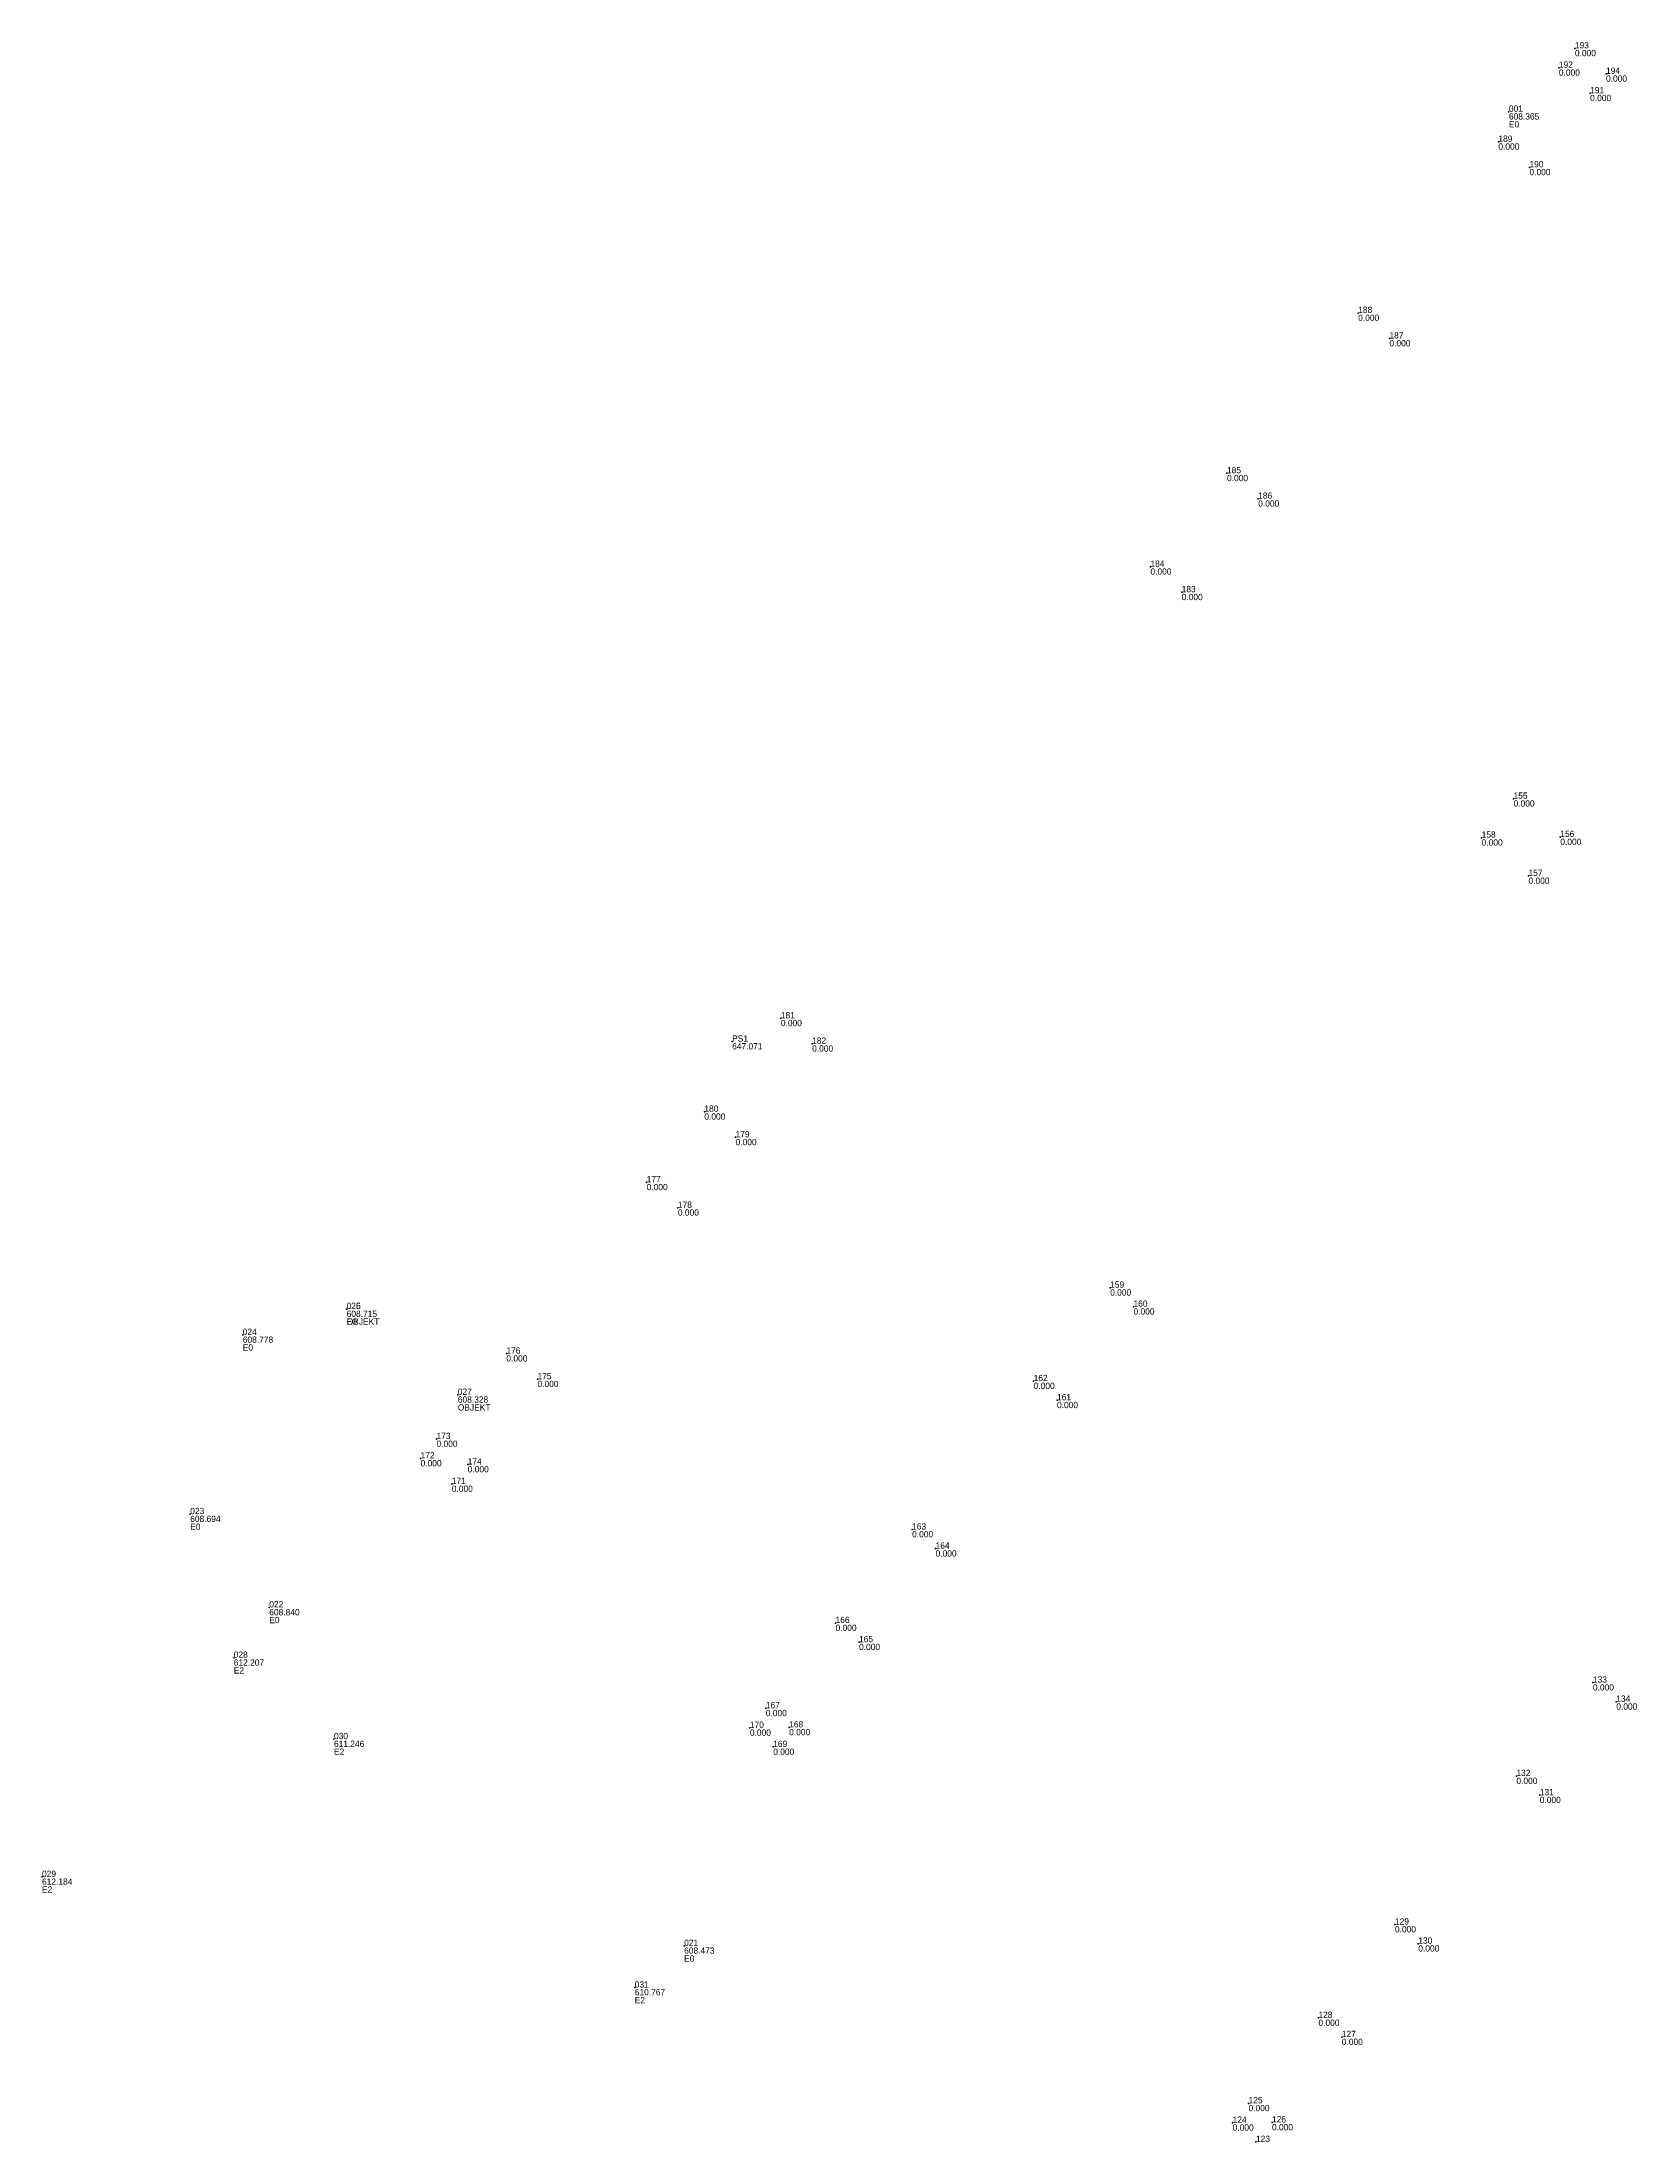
# Model space of a CAD drawing. Header units: metres. Extents: x 7512575.9 to 7512638.6, y 4691701.6 to 4691749.4.
# Drawn here: x 7512575.9 to 7512591.74, y 4691725.45 to 4691746.31 of the extents above; entities that cross this region are included whole.
import ezdxf

# ---------------------------------------------------------------- set-up
doc = ezdxf.new("R2010")
doc.units = ezdxf.units.M
doc.header["$PDSIZE"] = 0.935993
doc.layers.get('0').update_dxf_attribs({"color": 8})
for name, color, linetype in [('PNTDESC', 1, 'Continuous'), ('PNTELEV', 2, 'Continuous'), ('PNTNO', 3, 'Continuous')]:
    doc.layers.add(name, color=color, linetype=linetype)

msp = doc.modelspace()

# ---------------------------------------------------------------- linework, layer by layer
for p in [(7512591.126, 4691746.25), (7512590.967, 4691746.057), (7512591.435, 4691745.997), (7512590.470677, 4691745.620947, 608.365399), (7512591.277, 4691745.804), (7512590.366, 4691745.322), (7512590.675, 4691745.068), (7512588.974, 4691743.621), (7512589.284, 4691743.368), (7512587.671, 4691742.029), (7512587.981, 4691741.776), (7512586.911, 4691741.1), (7512587.221, 4691740.847), (7512590.517, 4691738.796), (7512590.2, 4691738.409), (7512590.981, 4691738.416), (7512590.665, 4691738.029), (7512583.241, 4691736.615), (7512582.757, 4691736.384, 647.071), (7512583.551, 4691736.362), (7512582.481, 4691735.687), (7512582.791, 4691735.433), (7512581.908, 4691734.986), (7512582.218, 4691734.733), (7512586.511, 4691733.939), (7512578.928742, 4691733.727369, 608.715167), (7512578.92898, 4691733.727599, 608.714836), (7512586.743, 4691733.75), (7512577.897107, 4691733.469923, 608.778445), (7512580.515, 4691733.284), (7512580.032519, 4691732.874982, 608.32848), (7512580.824, 4691733.03), (7512585.751, 4691733.011), (7512585.983, 4691732.821), (7512579.821, 4691732.436), (7512579.663, 4691732.243), (7512580.131, 4691732.183), (7512579.973, 4691731.989), (7512577.375297, 4691731.689742, 608.693588), (7512584.544, 4691731.537), (7512584.777, 4691731.347), (7512578.16047, 4691730.762898, 608.840353), (7512583.784, 4691730.608), (7512584.017, 4691730.418), (7512577.807539, 4691730.262688, 612.207495), (7512591.305, 4691730.016), (7512583.091, 4691729.761), (7512591.537, 4691729.826), (7512582.933, 4691729.567), (7512583.323, 4691729.571), (7512578.802931, 4691729.455089, 611.246107), (7512583.165, 4691729.377), (7512590.545, 4691729.088), (7512590.777, 4691728.898), (7512575.90346, 4691728.085953, 612.184077), (7512589.339, 4691727.613), (7512582.280143, 4691727.401085, 608.472981), (7512589.571, 4691727.423), (7512581.789738, 4691726.987185, 610.766573), (7512588.579, 4691726.685), (7512588.811, 4691726.495), (7512587.885, 4691725.837), (7512587.727, 4691725.644), (7512588.118, 4691725.647), (7512587.959, 4691725.454)]:
    msp.add_point(p)

# ---------------------------------------------------------------- texts
at = {"layer": 'PNTDESC', "color": 8}
for s, p in [('E0', (7512590.470677, 4691745.464949)), ('OBJEKT', (7512578.92898, 4691733.5716)), ('E0', (7512578.928742, 4691733.57137)), ('E0', (7512577.897107, 4691733.313924)), ('OBJEKT', (7512580.032519, 4691732.718983)), ('E0', (7512577.375297, 4691731.533743)), ('E0', (7512578.16047, 4691730.6069)), ('E2', (7512577.807539, 4691730.106689)), ('E2', (7512578.802931, 4691729.29909)), ('E2', (7512575.90346, 4691727.929954)), ('E0', (7512582.280143, 4691727.245086)), ('E2', (7512581.789738, 4691726.831186))]:
    msp.add_text(s, height=0.0624, dxfattribs=at).set_placement(p)
at = {"layer": 'PNTELEV'}
for s, p in [('0.000', (7512591.126, 4691746.172001)), ('0.000', (7512590.967, 4691745.979001)), ('0.000', (7512591.435, 4691745.919001)), ('608.365', (7512590.470677, 4691745.542948)), ('0.000', (7512591.277, 4691745.726001)), ('0.000', (7512590.366, 4691745.244001)), ('0.000', (7512590.675, 4691744.990001)), ('0.000', (7512588.974, 4691743.543001)), ('0.000', (7512589.284, 4691743.290001)), ('0.000', (7512587.671, 4691741.951001)), ('0.000', (7512587.981, 4691741.698001)), ('0.000', (7512586.911, 4691741.022001)), ('0.000', (7512587.221, 4691740.769001)), ('0.000', (7512590.517, 4691738.718001)), ('0.000', (7512590.2, 4691738.331001)), ('0.000', (7512590.981, 4691738.338001)), ('0.000', (7512590.665, 4691737.951001)), ('0.000', (7512583.241, 4691736.537001)), ('647.071', (7512582.757, 4691736.306001)), ('0.000', (7512583.551, 4691736.284001)), ('0.000', (7512582.481, 4691735.609001)), ('0.000', (7512582.791, 4691735.355001)), ('0.000', (7512581.908, 4691734.908001)), ('0.000', (7512582.218, 4691734.655001)), ('0.000', (7512586.511, 4691733.861001)), ('608.715', (7512578.928742, 4691733.649369)), ('608.715', (7512578.92898, 4691733.6496)), ('0.000', (7512586.743, 4691733.672001)), ('608.778', (7512577.897107, 4691733.391923)), ('0.000', (7512580.515, 4691733.206001)), ('0.000', (7512580.824, 4691732.952001)), ('0.000', (7512585.751, 4691732.933001)), ('608.328', (7512580.032519, 4691732.796982)), ('0.000', (7512585.983, 4691732.743001)), ('0.000', (7512579.821, 4691732.358001)), ('0.000', (7512579.663, 4691732.165001)), ('0.000', (7512580.131, 4691732.105001)), ('0.000', (7512579.973, 4691731.911001)), ('608.694', (7512577.375297, 4691731.611743)), ('0.000', (7512584.544, 4691731.459001)), ('0.000', (7512584.777, 4691731.269001)), ('608.840', (7512578.16047, 4691730.684899)), ('0.000', (7512583.784, 4691730.530001)), ('0.000', (7512584.017, 4691730.340001)), ('612.207', (7512577.807539, 4691730.184688)), ('0.000', (7512591.305, 4691729.938001)), ('0.000', (7512583.091, 4691729.683001)), ('0.000', (7512591.537, 4691729.748001)), ('0.000', (7512582.933, 4691729.489001)), ('0.000', (7512583.323, 4691729.493001)), ('611.246', (7512578.802931, 4691729.377089)), ('0.000', (7512583.165, 4691729.299001)), ('0.000', (7512590.545, 4691729.010001)), ('0.000', (7512590.777, 4691728.820001)), ('612.184', (7512575.90346, 4691728.007954)), ('0.000', (7512589.339, 4691727.535001)), ('608.473', (7512582.280143, 4691727.323086)), ('0.000', (7512589.571, 4691727.345001)), ('610.767', (7512581.789738, 4691726.909185)), ('0.000', (7512588.579, 4691726.607001)), ('0.000', (7512588.811, 4691726.417001)), ('0.000', (7512587.885, 4691725.759001)), ('0.000', (7512587.727, 4691725.566001)), ('0.000', (7512588.118, 4691725.569001))]:
    msp.add_text(s, height=0.0624, dxfattribs=at).set_placement(p)
at = {"layer": 'PNTNO', "color": 8}
for s, p in [('193', (7512591.126, 4691746.25)), ('192', (7512590.967, 4691746.057)), ('194', (7512591.435, 4691745.997)), ('191', (7512591.277, 4691745.804)), ('001', (7512590.470677, 4691745.620947)), ('189', (7512590.366, 4691745.322)), ('190', (7512590.675, 4691745.068)), ('188', (7512588.974, 4691743.621)), ('187', (7512589.284, 4691743.368)), ('185', (7512587.671, 4691742.029)), ('186', (7512587.981, 4691741.776)), ('184', (7512586.911, 4691741.1)), ('183', (7512587.221, 4691740.847)), ('155', (7512590.517, 4691738.796)), ('158', (7512590.2, 4691738.409)), ('156', (7512590.981, 4691738.416)), ('157', (7512590.665, 4691738.029)), ('181', (7512583.241, 4691736.615)), ('PS1', (7512582.757, 4691736.384)), ('182', (7512583.551, 4691736.362)), ('180', (7512582.481, 4691735.687)), ('179', (7512582.791, 4691735.433)), ('177', (7512581.908, 4691734.986)), ('178', (7512582.218, 4691734.733)), ('159', (7512586.511, 4691733.939)), ('025', (7512578.928742, 4691733.727369)), ('026', (7512578.92898, 4691733.727599)), ('160', (7512586.743, 4691733.75)), ('024', (7512577.897107, 4691733.469923)), ('176', (7512580.515, 4691733.284)), ('175', (7512580.824, 4691733.03)), ('027', (7512580.032519, 4691732.874982)), ('162', (7512585.751, 4691733.011)), ('161', (7512585.983, 4691732.821)), ('173', (7512579.821, 4691732.436)), ('172', (7512579.663, 4691732.243)), ('171', (7512579.973, 4691731.989)), ('174', (7512580.131, 4691732.183)), ('023', (7512577.375297, 4691731.689742)), ('163', (7512584.544, 4691731.537)), ('164', (7512584.777, 4691731.347)), ('022', (7512578.16047, 4691730.762898)), ('166', (7512583.784, 4691730.608)), ('165', (7512584.017, 4691730.418)), ('028', (7512577.807539, 4691730.262688)), ('133', (7512591.305, 4691730.016)), ('167', (7512583.091, 4691729.761)), ('134', (7512591.537, 4691729.826)), ('170', (7512582.933, 4691729.567)), ('168', (7512583.323, 4691729.571)), ('030', (7512578.802931, 4691729.455089)), ('169', (7512583.165, 4691729.377)), ('132', (7512590.545, 4691729.088)), ('131', (7512590.777, 4691728.898)), ('029', (7512575.90346, 4691728.085953)), ('129', (7512589.339, 4691727.613)), ('021', (7512582.280143, 4691727.401085)), ('130', (7512589.571, 4691727.423)), ('031', (7512581.789738, 4691726.987185)), ('128', (7512588.579, 4691726.685)), ('127', (7512588.811, 4691726.495)), ('125', (7512587.885, 4691725.837)), ('124', (7512587.727, 4691725.644)), ('126', (7512588.118, 4691725.647)), ('123', (7512587.959, 4691725.454))]:
    msp.add_text(s, height=0.0624, dxfattribs=at).set_placement(p)

doc.saveas('drawing.dxf')
